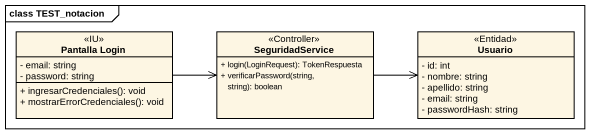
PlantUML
@startuml
mainframe class TEST_notacion
hide circle
hide empty members
skinparam classAttributeIconSize 0
class "Pantalla Login" as Pantalla_Login <<IU>> {
  - email: string
  - password: string
  + ingresarCredenciales(): void
  + mostrarErrorCredenciales(): void
}
class SeguridadService <<Controller>> {
  + login(LoginRequest): TokenRespuesta
  + verificarPassword(string, string): boolean
}
class Usuario <<Entidad>> {
  - id: int
  - nombre: string
  - apellido: string
  - email: string
  - passwordHash: string
}
Pantalla_Login -right-> SeguridadService
SeguridadService -right-> Usuario
@enduml
